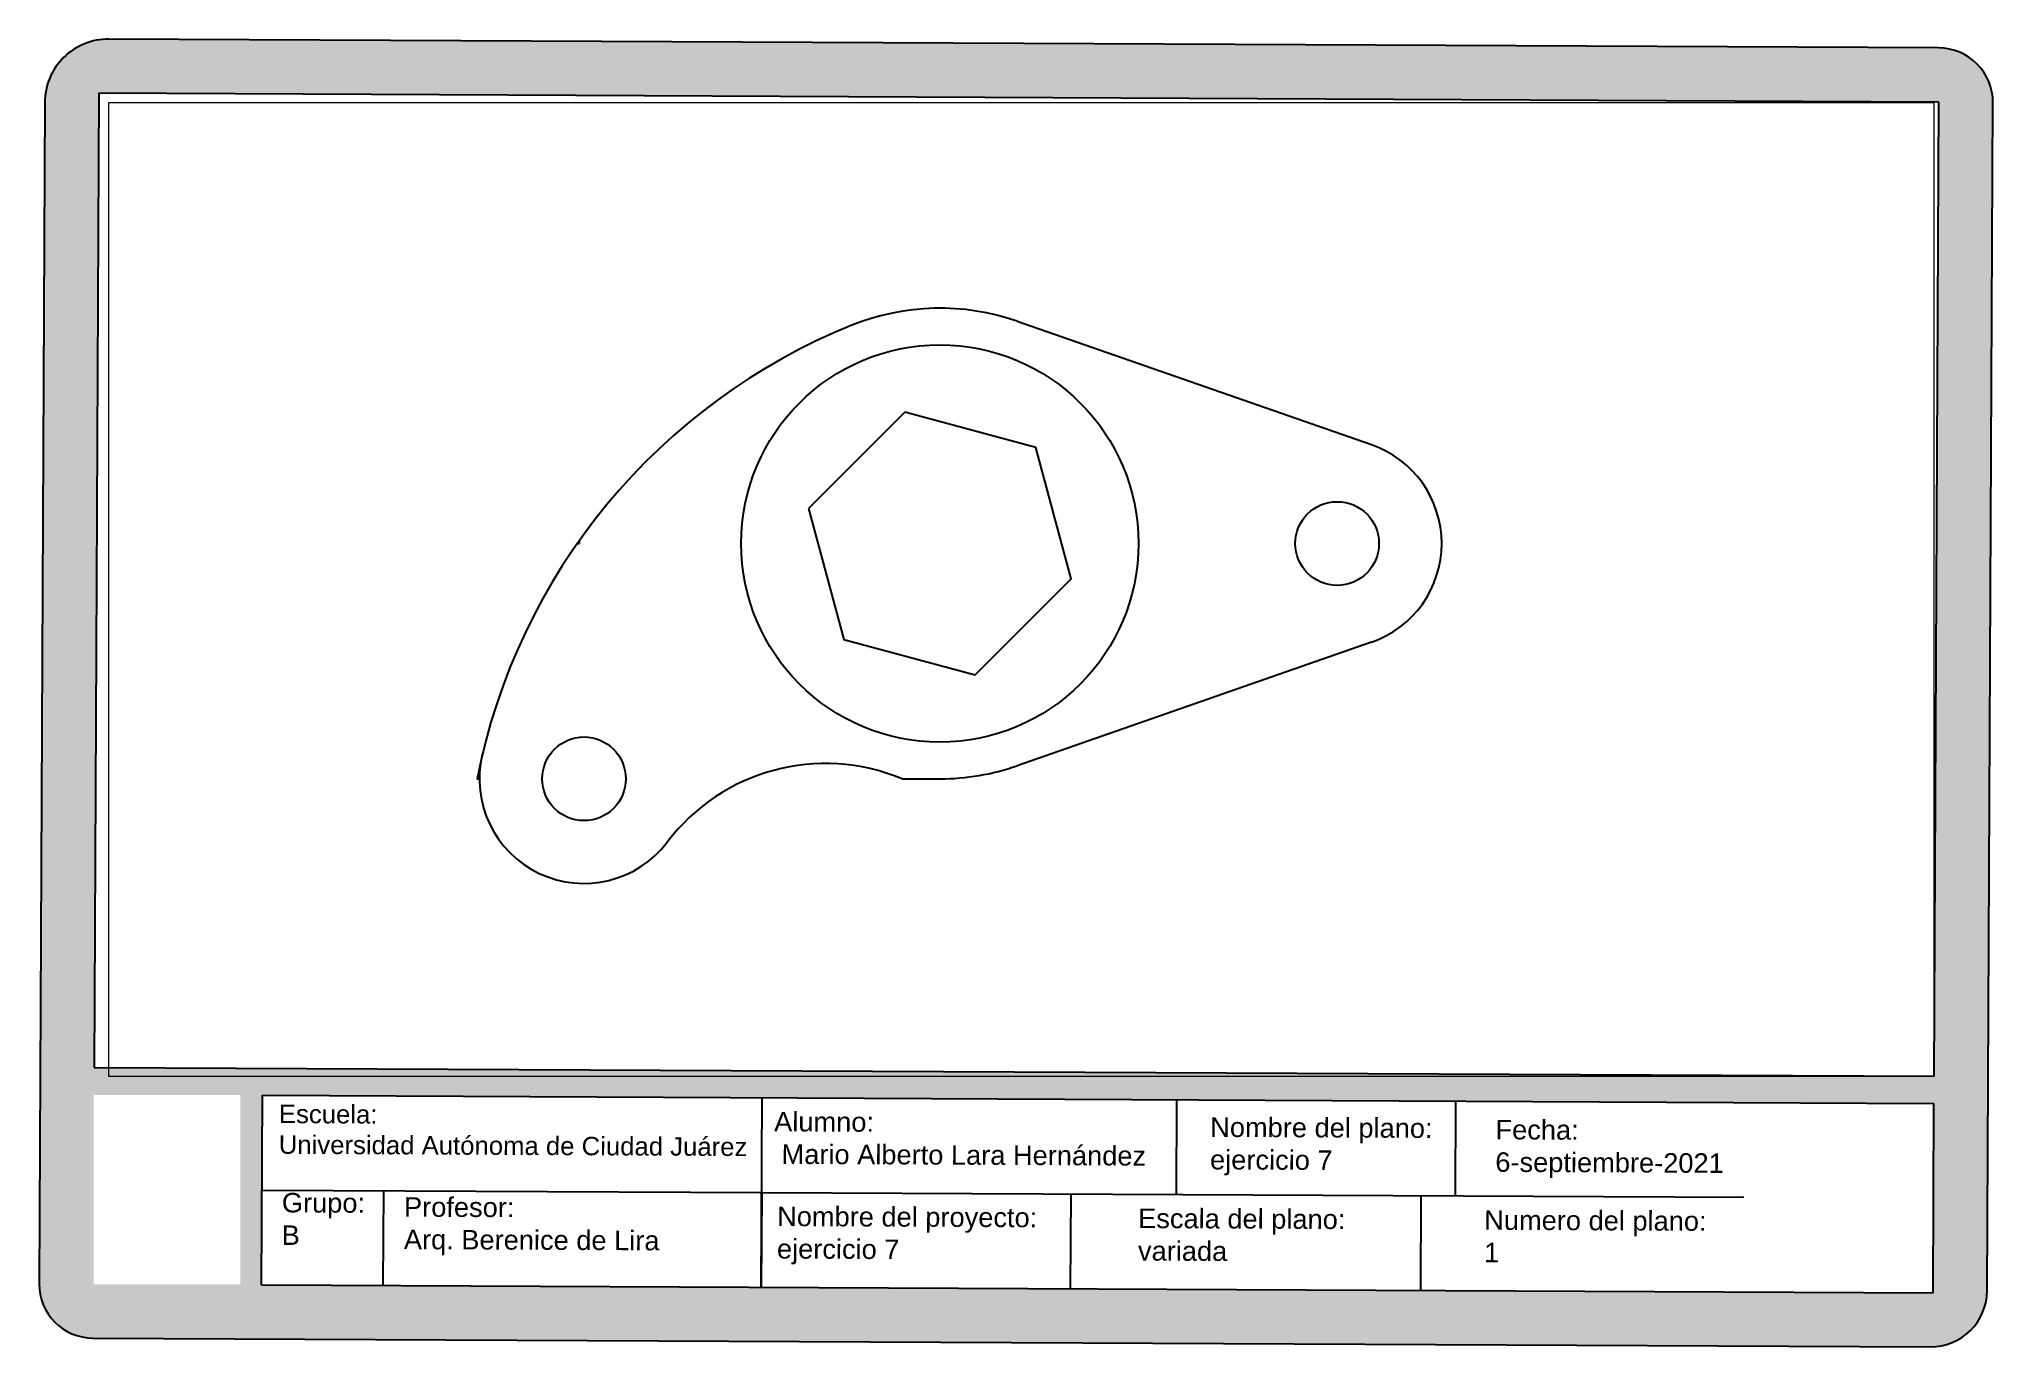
# Paper-space layout 'Layout1' of a CAD drawing. Header units: inches. Extents: x -15 to 410, y -1 to 283.
# The model-space entities are those that its viewports show. They can reach past a viewport. Long polylines and large blocks are cut down to what shows.
import ezdxf

# ---------------------------------------------------------------- set-up
doc = ezdxf.new("R2010")
doc.units = ezdxf.units.IN
doc.header["$MEASUREMENT"] = 0
doc.styles.get("Standard").update_dxf_attribs({"font": 'arial.ttf'})

msp = doc.modelspace()

# ---------------------------------------------------------------- linework, layer by layer
for p, q in [((58.02, 77.04), (57.96, 77.24)), ((152.24, 52.46), (84.46, 76.07)), ((0.66, 34.1), (0.66, 33.58)), ((0.66, 33.58), (0.29, 33.58)), ((0.29, 33.58), (0.66, 33.58)), ((152.24, 14.69), (84.46, -8.92)), ((-18.87, -11.42), (-18.4, -11.42)), ((62.43, -11.42), (69.66, -11.42))]:
    msp.add_line(p, q)
msp.add_lwpolyline([(44.57, 40.3), (51.29, 15.2), (76.39, 8.48), (94.76, 26.85), (88.03, 51.95), (62.94, 58.67)], close=True)
for centre, radius in [((69.66, 33.58), 38), ((145.66, 33.58), 8), ((1.6, -11.42), 8)]:
    msp.add_circle(centre, radius)
for centre, radius, start, end in [((69.66, 33.58), 45, 70.7951, 111.9304), ((96.93, -34.14), 118, 111.9304, 168.9), ((145.66, 33.58), 20, 289.2049, 70.7951), ((1.6, -11.42), 20, 166.5962, 322.7992), ((47.79, -46.49), 38, 67.3427, 142.7992), ((69.66, 33.58), 45, 270, 289.2049)]:
    msp.add_arc(centre, radius, start, end)

psp = doc.layouts.get("Layout1")

# ---------------------------------------------------------------- hatches: boundary and pattern name
at = {"true_color": 0x000000}
h = psp.add_hatch(dxfattribs=at)
h.set_pattern_fill('AR-CONC', color=18, scale=2.116857, angle=-0.2763)
h.set_pattern_definition([(49.7237, (-525.61, -33.435), (15.17679, -1.40157), [1.58764, -17.46407]), (354.7237, (-525.61, -33.435), (-2.86036, 15.9368), [1.27011, -13.97126]), (100.1752, (-524.346, -33.552), (12.31643, 14.53524), [1.3493, -14.84218]), (45.908, (-525.59, -29.202), (22.5748, -3.6127), [2.38146, -26.1961]), (96.3594, (-523.71, -29.503), (19.88465, 20.52506), [2.02393, -22.2633]), (350.908, (-525.59, -29.202), (19.88465, 20.52506), [1.90517, -20.9569]), (20.7237, (-523.478, -30.27), (12.59443, -8.5837), [1.58764, -17.46407]), (325.7237, (-523.478, -30.27), (5.2246, 15.32538), [1.27011, -13.97126]), (71.1752, (-522.429, -30.985), (17.81902, 6.74169), [1.3493, -14.84218]), (37.22374, (-525.6106, -33.435), (0.29138, 7.045564), [0, -13.80191, 0, -14.18294, 0, -14.02418]), (7.2237, (-525.6106, -33.435), (5.609, 8.322185), [0, -8.086394, 0, -13.48438, 0, -5.345064]), (327.22374, (-530.331, -33.4124), (11.297825, -0.531935), [0, -5.29214, 0, -16.511485, 0, -21.90947]), (317.2237, (-532.448, -33.402), (12.35529, 2.05953), [0, -6.87979, 0, -10.96532, 0, -15.5589])])
h.paths.add_polyline_path([(-2.64, 12.13), (-2.64, 53.29), (29.21, 53.29), (29.21, 12.13)], flags=16)
h.paths.add_polyline_path([(33.82, 12.03), (34.02, 53.19), (397.3, 51.44), (397.1, 10.28)], flags=16)
h.paths.add_polyline_path([(-2.52, 59.25), (-1.5, 270.93), (398.35, 269), (397.33, 57.32)], flags=16)
h.paths.add_polyline_path([(396.45, -1.48, 0.414214), (408.87, 10.82), (410.11, 268.84, 0.414214), (398.3, 280.76), (0.65, 282.68, 0.414214), (-13.27, 268.9), (-14.5, 12.26, 0.414214), (-2.8, 0.44)])

# ---------------------------------------------------------------- linework, layer by layer
for p, q in [((398.3, 280.76), (0.65, 282.68)), ((-13.27, 268.9), (-14.5, 12.26)), ((-1.5, 270.93), (-2.52, 59.25)), ((398.35, 269), (-1.5, 270.93)), ((397.33, 57.32), (398.35, 269)), ((408.87, 10.82), (410.11, 268.84)), ((-2.52, 59.25), (397.33, 57.32)), ((33.82, 12.03), (34.02, 53.19)), ((34.02, 53.19), (397.3, 51.44)), ((142.45, 11.5), (142.65, 52.67)), ((232.67, 31.65), (232.76, 52.23)), ((293.31, 31.36), (293.41, 51.94)), ((397.1, 10.28), (397.3, 51.44)), ((33.92, 32.61), (33.92, 32.61)), ((33.92, 32.61), (142.55, 32.09)), ((60.29, 11.9), (60.39, 32.48)), ((142.55, 32.09), (142.45, 11.5)), ((142.55, 32.09), (355.99, 31.06)), ((209.68, 11.18), (209.78, 31.76)), ((285.77, 10.81), (285.87, 31.39)), ((33.82, 12.03), (397.1, 10.28)), ((-2.8, 0.44), (396.45, -1.48))]:
    psp.add_line(p, q)
for centre, radius, start, end in [((0.58, 268.83), 13.85, 89.7237, 179.7237), ((398.25, 268.9), 11.87, 359.7237, 89.7237), ((-2.74, 12.2), 11.76, 179.7237, 269.7237), ((396.51, 10.88), 12.36, 269.7237, 359.7237)]:
    psp.add_arc(centre, radius, start, end)

# ---------------------------------------------------------------- texts
at = {"attachment_point": 1, "rotation": 359.7237}
for s, width, heights, insert, char_height in [('{\\C30;\\c2005496;Escuela:\\PUniversidad Autónoma de Ciudad Juárez}', 119.7023, [20.86], (37.63, 51.15), 3.9985), ('{\\H0.9x;\\C30;\\c2005496;Alumno:\\P Mario Alberto Lara Hernández} ', 100.4858, [0], (145.26, 49.6), 4.7041), ('{\\H0.9x;\\C30;\\c2005496;Nombre del plano:\\Pejercicio 7}', 100.4858, [0], (240.02, 48.39), 4.7041), ('{\\H0.9x;\\C30;\\c2005496;Fecha:\\P6-septiembre-2021}', 100.4858, [0], (302.02, 47.86), 4.7041), ('{\\C30;\\c2005496;Grupo:\\PB}', 52.8451, [0], (38.27, 31.99), 4.2337), ('{\\C30;\\c2005496;Profesor:\\PArq. Berenice de Lira}', 72.0616, [0], (64.82, 31.06), 4.2337), ('{\\H0.9x;\\C30;\\c2005496;Nombre del proyecto:\\Pejercicio 7}', 100.4858, [0], (145.9, 29.02), 4.7041), ('{\\H0.9x;\\C30;\\c2005496;Escala del plano:\\Pvariada}', 100.4858, [0], (224.36, 28.58), 4.7041), ('{\\H0.9x;\\C30;\\c2005496;Numero del plano:\\P1}', 100.4858, [0], (299.57, 28.21), 4.7041)]:
    psp.add_mtext_dynamic_manual_height_columns(s, width=width, gutter_width=23.52, heights=heights, dxfattribs=dict(at, insert=insert, char_height=char_height))

# ---------------------------------------------------------------- viewports
at = {"layer": '0'}
psp.add_viewport(center=(198.96, 163.08), size=(396.75, 211.5148), view_center_point=(85.25, 24.78), view_height=186.1714, dxfattribs=at)

doc.saveas('drawing.dxf')
